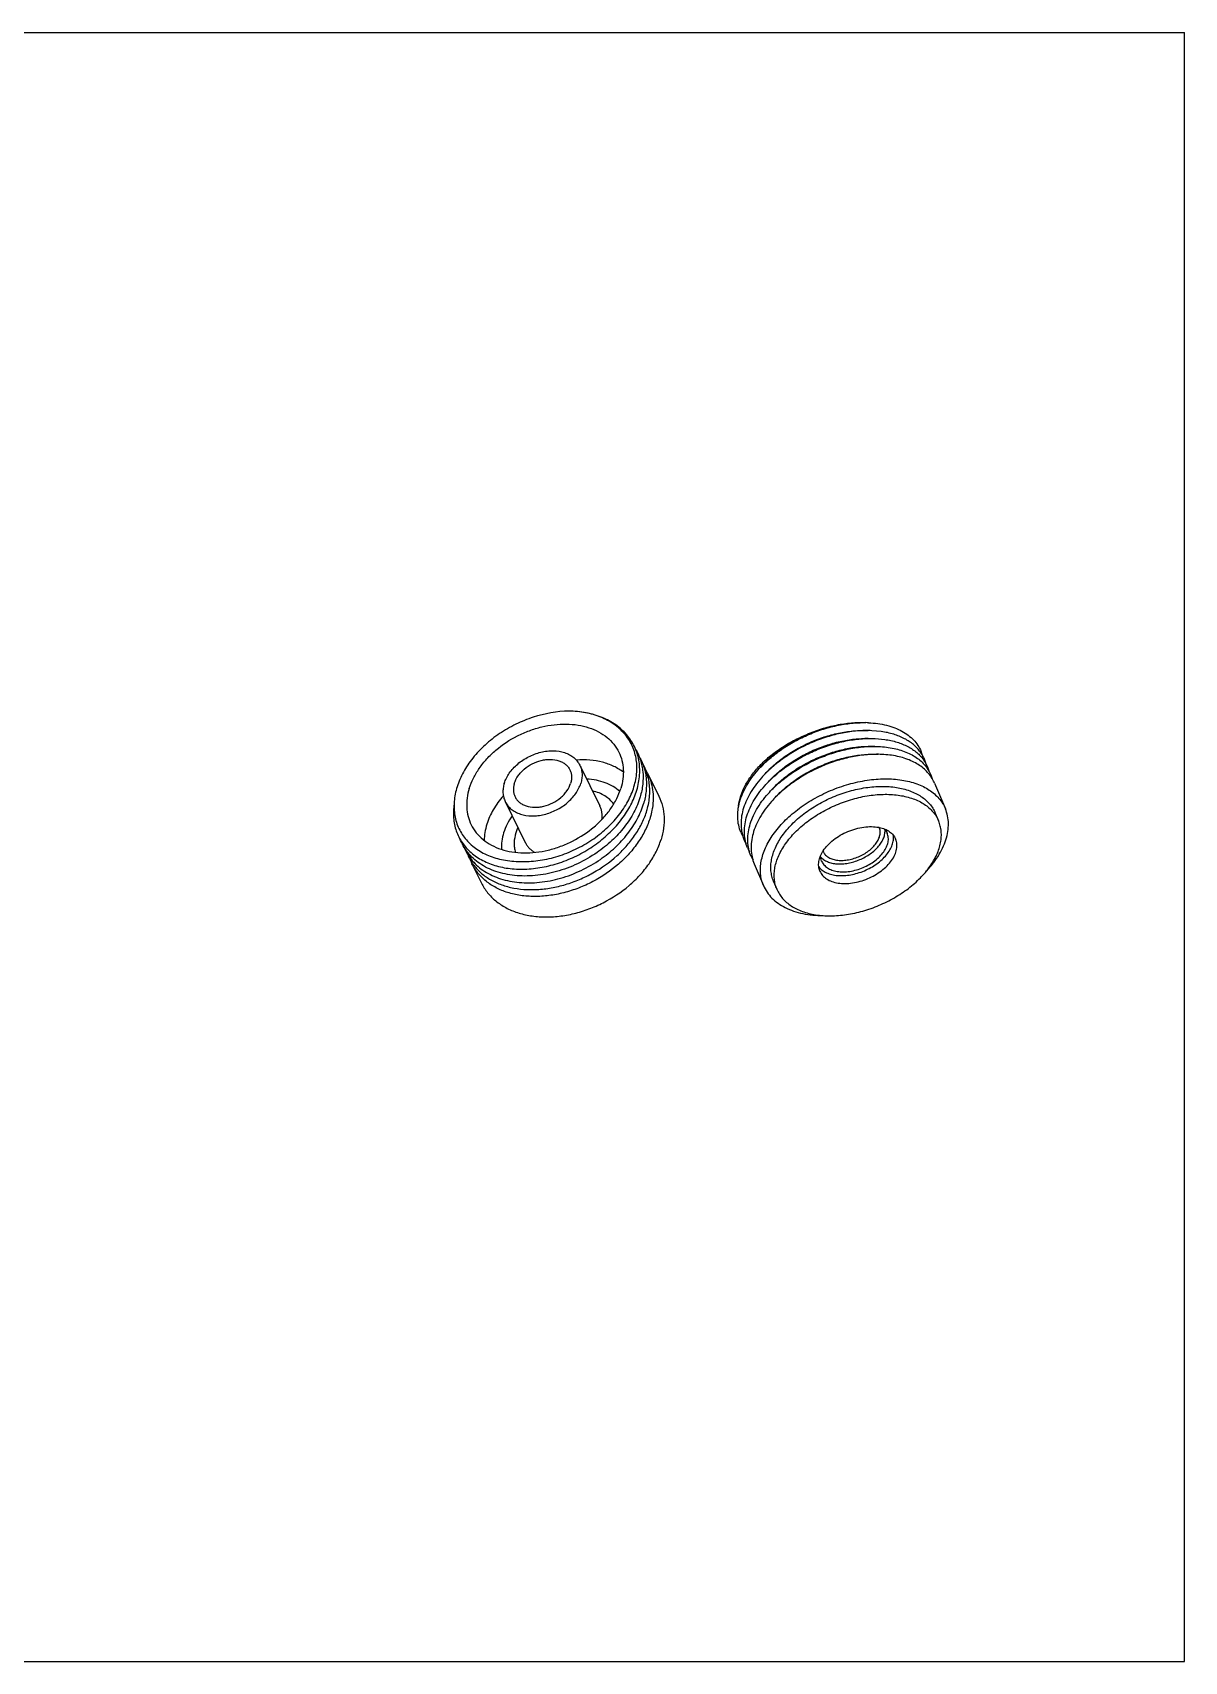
# Model space of a CAD drawing. Header units: millimetres. Extents: x 1074 to 3290, y 957 to 1671.
# Drawn here: x 2411.8 to 2621.8, y 956.6 to 1253.6 of the extents above; entities that cross this region are included whole.
import ezdxf

# ---------------------------------------------------------------- set-up
doc = ezdxf.new("R2010")
doc.units = ezdxf.units.MM
doc.layers.add('02___PRT_ALL_AXES', color=7, linetype='Continuous')

msp = doc.modelspace()

# ---------------------------------------------------------------- linework, layer by layer
at = {"color": 7, "linetype": 'Continuous'}
for p, q in [((2201.84, 1253.61), (2621.84, 1253.61)), ((2621.84, 956.61), (2621.84, 1253.61)), ((2566.58, 1126.16), (2564.86, 1126.32)), ((2565.47, 1124.88), (2567.19, 1124.72)), ((2576.27, 1116.78), (2578.25, 1112.09)), ((2543, 1103.43), (2542.81, 1103.48)), ((2543.42, 1102.04), (2545.1, 1098.07)), ((2201.84, 956.61), (2621.84, 956.61))]:
    msp.add_line(p, q, dxfattribs=at)
for centre, radius, start, end in [((2563.37, 1108.2), 19.59, 87.431, 88.9719), ((2514.62, 1115.51), 9.72, 18.0653, 29.382), ((2567.69, 1119.96), 6.67, 15.8814, 22.9142), ((2568.81, 1117.02), 6.78, 22.9892, 35.854), ((2568.28, 1118.51), 6.68, 16.2907, 22.905), ((2515.24, 1114.27), 9.71, 26.142, 29.9506), ((2569.42, 1115.58), 6.78, 22.9903, 35.8433), ((2568.89, 1117.07), 6.69, 16.1591, 22.9043), ((2569.52, 1115.63), 6.67, 16.1293, 22.9142), ((2547.68, 1110.65), 7.28, 202.9215, 208.9815), ((2548.31, 1109.21), 7.3, 202.9289, 208.9675), ((2548.92, 1107.77), 7.3, 202.9295, 209.104), ((2499.49, 1107.31), 9.08, 201.9011, 214.7474), ((2500.09, 1106.06), 9.07, 200.9681, 206.1369), ((2556.34, 1109.43), 14.79, 203.7287, 205.2967)]:
    msp.add_arc(centre, radius, start, end, dxfattribs=at)
msp.add_ellipse((2564.88, 1097.51), major_axis=(22.27, -9.04), ratio=0.348568, start_param=-2.770823, end_param=-2.730703, dxfattribs=at)
for points, knots in [([(2509.62, 1129.88), (2507.43, 1129.85), (2504.08, 1129.25), (2499.92, 1127.56), (2496.96, 1125.86), (2494.31, 1123.79), (2492.43, 1121.8), (2491.17, 1120.09), (2490.38, 1118.79), (2489.72, 1117.46), (2489.06, 1115.7), (2488.69, 1113.89), (2488.66, 1112.12), (2488.79, 1110.84), (2489.09, 1109.62), (2489.55, 1108.46), (2490.16, 1107.37), (2490.92, 1106.37), (2491.82, 1105.46), (2492.85, 1104.66), (2494.01, 1103.98), (2495.27, 1103.41), (2496.64, 1102.97), (2498.08, 1102.66), (2499.6, 1102.49), (2500.63, 1102.46), (2501.15, 1102.47)], [0, 0, 0, 0, 0.138357, 0.210198, 0.282064, 0.352686, 0.420908, 0.45385, 0.48588, 0.516945, 0.547028, 0.604278, 0.6317, 0.658471, 0.684774, 0.710824, 0.736852, 0.763092, 0.789765, 0.817067, 0.845156, 0.874151, 0.904125, 0.935103, 0.967083, 1, 1, 1, 1]), ([(2501.15, 1102.47), (2502.23, 1102.45), (2504.42, 1102.61), (2507.68, 1103.37), (2510.85, 1104.62), (2513.82, 1106.31), (2516.47, 1108.38), (2518.69, 1110.74), (2520.41, 1113.32), (2521.56, 1116), (2522.01, 1118.29), (2522.03, 1120.06), (2521.88, 1121.33), (2521.58, 1122.55), (2521.11, 1123.71), (2520.5, 1124.8), (2519.74, 1125.8), (2518.85, 1126.71), (2517.46, 1127.8), (2515.42, 1128.89), (2512.63, 1129.68), (2510.64, 1129.87), (2509.62, 1129.88)], [0, 0, 0, 0, 0.067869, 0.1384, 0.210378, 0.282446, 0.353253, 0.421593, 0.486546, 0.547617, 0.604869, 0.63231, 0.659116, 0.685472, 0.711588, 0.737686, 0.763992, 0.790715, 0.818038, 0.874956, 0.935575, 1, 1, 1, 1]), ([(2522, 1115.47), (2522.27, 1116.38), (2522.53, 1117.77), (2522.55, 1119.62), (2522.39, 1120.95), (2522.08, 1122.22), (2521.59, 1123.44), (2520.95, 1124.57), (2520.16, 1125.62), (2519.23, 1126.58), (2518.16, 1127.42), (2516.97, 1128.15), (2515.21, 1128.98), (2512.75, 1129.68), (2510.68, 1129.87), (2509.62, 1129.88)], [0, 0, 0, 0, 0.126413, 0.187101, 0.246437, 0.304806, 0.362656, 0.420465, 0.478714, 0.537858, 0.598297, 0.660356, 0.724276, 0.858051, 1, 1, 1, 1]), ([(2540.56, 1112.61), (2540.64, 1113.23), (2540.93, 1114.51), (2541.73, 1116.37), (2542.91, 1118.22), (2544.41, 1119.99), (2546.21, 1121.67), (2548.28, 1123.2), (2550.54, 1124.55), (2552.16, 1125.3), (2552.98, 1125.64)], [0, 0, 0, 0, 0.099831, 0.207465, 0.323476, 0.447606, 0.578929, 0.716014, 0.857049, 1, 1, 1, 1]), ([(2544.11, 1119.16), (2544.69, 1119.81), (2545.96, 1121.07), (2548.11, 1122.76), (2550.49, 1124.26), (2553.04, 1125.54), (2555.7, 1126.55), (2558.41, 1127.28), (2561.09, 1127.72), (2562.86, 1127.8), (2563.72, 1127.78)], [0, 0, 0, 0, 0.11907, 0.243493, 0.371617, 0.501555, 0.631302, 0.758852, 0.882307, 1, 1, 1, 1]), ([(2544.55, 1119.66), (2545.1, 1120.28), (2546.3, 1121.47), (2548.32, 1123.06), (2550.56, 1124.48), (2552.16, 1125.28), (2552.98, 1125.64)], [0, 0, 0, 0, 0.23748, 0.485571, 0.740983, 1, 1, 1, 1]), ([(2564.86, 1126.32), (2563.99, 1126.36), (2562.18, 1126.32), (2559.44, 1125.93), (2556.67, 1125.22), (2553.93, 1124.22), (2551.29, 1122.93), (2548.84, 1121.41), (2546.62, 1119.68), (2545.31, 1118.38), (2544.72, 1117.71)], [0, 0, 0, 0, 0.11666, 0.239524, 0.366889, 0.496779, 0.627084, 0.755684, 0.880575, 1, 1, 1, 1]), ([(2545.16, 1118.22), (2545.73, 1118.85), (2546.97, 1120.08), (2549.06, 1121.71), (2551.38, 1123.15), (2553.87, 1124.36), (2556.45, 1125.32), (2559.07, 1125.98), (2561.66, 1126.35), (2563.36, 1126.39), (2564.19, 1126.35)], [0, 0, 0, 0, 0.119506, 0.244458, 0.373095, 0.503412, 0.633291, 0.76062, 0.883425, 1, 1, 1, 1]), ([(2552.98, 1125.64), (2553.86, 1126.02), (2555.64, 1126.69), (2558.37, 1127.4), (2561.07, 1127.79), (2562.85, 1127.83), (2563.72, 1127.79)], [0, 0, 0, 0, 0.260098, 0.516173, 0.764026, 1, 1, 1, 1]), ([(2564.25, 1127.77), (2565.36, 1127.72), (2566.99, 1127.5), (2569, 1126.88), (2570.33, 1126.27), (2571.49, 1125.53), (2572.48, 1124.66), (2573.28, 1123.67), (2573.67, 1122.93), (2573.83, 1122.55)], [0, 0, 0, 0, 0.290117, 0.423941, 0.55026, 0.669695, 0.783339, 0.892788, 1, 1, 1, 1]), ([(2573.7, 1122.43), (2573.52, 1122.68), (2573.13, 1123.15), (2572.2, 1124.02), (2570.79, 1124.95), (2568.8, 1125.74), (2567.34, 1126.06), (2566.58, 1126.16)], [0, 0, 0, 0, 0.110154, 0.223282, 0.461448, 0.719693, 1, 1, 1, 1]), ([(2521.79, 1122.91), (2521.97, 1122.6), (2522.3, 1121.96), (2522.68, 1120.95), (2522.96, 1119.9), (2523.17, 1118.43), (2523.15, 1116.51), (2522.83, 1114.99), (2522.61, 1114.23)], [0, 0, 0, 0, 0.11999, 0.240209, 0.361343, 0.484037, 0.735994, 1, 1, 1, 1]), ([(2545.33, 1116.27), (2545.92, 1116.94), (2547.23, 1118.24), (2549.45, 1119.96), (2551.9, 1121.49), (2554.54, 1122.77), (2557.28, 1123.78), (2560.05, 1124.49), (2562.79, 1124.88), (2564.6, 1124.92), (2565.47, 1124.88)], [0, 0, 0, 0, 0.119424, 0.244316, 0.372916, 0.50322, 0.63311, 0.760476, 0.883341, 1, 1, 1, 1]), ([(2545.77, 1116.77), (2546.34, 1117.41), (2547.58, 1118.63), (2549.67, 1120.27), (2551.99, 1121.71), (2554.48, 1122.92), (2557.06, 1123.87), (2559.68, 1124.54), (2562.27, 1124.91), (2563.97, 1124.95), (2564.8, 1124.91)], [0, 0, 0, 0, 0.119506, 0.244456, 0.373092, 0.503409, 0.633287, 0.760615, 0.883419, 1, 1, 1, 1]), ([(2545.94, 1114.83), (2546.53, 1115.5), (2547.84, 1116.79), (2550.06, 1118.52), (2552.51, 1120.05), (2555.15, 1121.33), (2557.89, 1122.34), (2560.66, 1123.05), (2563.4, 1123.43), (2565.21, 1123.48), (2566.08, 1123.44)], [0, 0, 0, 0, 0.119425, 0.244317, 0.372917, 0.503222, 0.633113, 0.760478, 0.883342, 1, 1, 1, 1]), ([(2546.38, 1115.33), (2546.95, 1115.97), (2548.19, 1117.19), (2550.28, 1118.82), (2552.6, 1120.26), (2555.09, 1121.48), (2557.67, 1122.43), (2560.29, 1123.1), (2562.88, 1123.46), (2564.58, 1123.5), (2565.41, 1123.47)], [0, 0, 0, 0, 0.119506, 0.244457, 0.373094, 0.503412, 0.633291, 0.76062, 0.883425, 1, 1, 1, 1]), ([(2566.08, 1123.44), (2567.03, 1123.39), (2568.84, 1123.18), (2570.97, 1122.52), (2572.44, 1121.77), (2573.41, 1121.13), (2574.24, 1120.39), (2574.71, 1119.83), (2574.92, 1119.55)], [0, 0, 0, 0, 0.285274, 0.545398, 0.666428, 0.781944, 0.892763, 1, 1, 1, 1]), ([(2567.19, 1124.72), (2567.95, 1124.61), (2569.41, 1124.3), (2571.4, 1123.51), (2572.81, 1122.58), (2573.74, 1121.71), (2574.13, 1121.24), (2574.31, 1120.99)], [0, 0, 0, 0, 0.28031, 0.538556, 0.776719, 0.889847, 1, 1, 1, 1]), ([(2519.57, 1118.73), (2519.02, 1119.16), (2517.79, 1119.9), (2515.71, 1120.64), (2513.41, 1121.02), (2511.81, 1121.02), (2511, 1120.97)], [0, 0, 0, 0, 0.229188, 0.47185, 0.729049, 1, 1, 1, 1]), ([(2522.49, 1121.51), (2522.66, 1121.2), (2522.97, 1120.57), (2523.34, 1119.57), (2523.59, 1118.54), (2523.79, 1117.1), (2523.75, 1115.21), (2523.44, 1113.73), (2523.22, 1112.99)], [0, 0, 0, 0, 0.11987, 0.240067, 0.361241, 0.484005, 0.736083, 1, 1, 1, 1]), ([(2566.69, 1121.99), (2565.82, 1122.03), (2564.01, 1121.99), (2561.27, 1121.6), (2558.5, 1120.9), (2555.76, 1119.89), (2553.12, 1118.6), (2550.67, 1117.08), (2548.45, 1115.35), (2547.14, 1114.06), (2546.55, 1113.38)], [0, 0, 0, 0, 0.116658, 0.239522, 0.366887, 0.496778, 0.627083, 0.755683, 0.880575, 1, 1, 1, 1]), ([(2546.99, 1113.89), (2547.56, 1114.52), (2548.8, 1115.75), (2550.89, 1117.38), (2553.21, 1118.82), (2555.7, 1120.03), (2558.28, 1120.99), (2560.9, 1121.65), (2563.49, 1122.02), (2565.19, 1122.06), (2566.02, 1122.02)], [0, 0, 0, 0, 0.119506, 0.244457, 0.373094, 0.503412, 0.633291, 0.76062, 0.883425, 1, 1, 1, 1]), ([(2575.53, 1118.1), (2575.32, 1118.39), (2574.85, 1118.95), (2574.02, 1119.68), (2573.05, 1120.33), (2571.58, 1121.08), (2569.45, 1121.74), (2567.64, 1121.95), (2566.69, 1121.99)], [0, 0, 0, 0, 0.107237, 0.218056, 0.333572, 0.454602, 0.714726, 1, 1, 1, 1]), ([(2574.44, 1121.11), (2574.39, 1121.23), (2574.18, 1121.69), (2573.92, 1122.12), (2573.7, 1122.43)], [0, 0, 0, 0, 0.248848, 1, 1, 1, 1]), ([(2518.89, 1115.26), (2518.52, 1115.59), (2517.67, 1116.2), (2516.23, 1116.88), (2514.61, 1117.32), (2513.47, 1117.45), (2512.88, 1117.48)], [0, 0, 0, 0, 0.231584, 0.474576, 0.730642, 1, 1, 1, 1]), ([(2524.23, 1113.51), (2524.29, 1113.94), (2524.38, 1114.8), (2524.36, 1116.08), (2524.2, 1117.33), (2523.99, 1118.13), (2523.86, 1118.52)], [0, 0, 0, 0, 0.258233, 0.510107, 0.756881, 1, 1, 1, 1]), ([(2523.96, 1118.55), (2524.19, 1118.08), (2524.58, 1117.1), (2524.92, 1115.54), (2525.02, 1113.91), (2524.92, 1112.81), (2524.84, 1112.26)], [0, 0, 0, 0, 0.243084, 0.489088, 0.74066, 1, 1, 1, 1]), ([(2540.98, 1107.81), (2540.8, 1108.22), (2540.53, 1109.09), (2540.36, 1110.46), (2540.42, 1111.88), (2540.72, 1113.35), (2541.25, 1114.83), (2542.27, 1116.85), (2543.32, 1118.27), (2544.11, 1119.16)], [0, 0, 0, 0, 0.107971, 0.218103, 0.332287, 0.452048, 0.578408, 0.711913, 1, 1, 1, 1]), ([(2544.72, 1117.71), (2544.31, 1117.26), (2543.56, 1116.33), (2542.6, 1114.87), (2541.86, 1113.39), (2541.33, 1111.9), (2541.03, 1110.44), (2540.97, 1109.01), (2541.14, 1107.65), (2541.41, 1106.78), (2541.59, 1106.37)], [0, 0, 0, 0, 0.147653, 0.288352, 0.421808, 0.548121, 0.667837, 0.781979, 0.892067, 1, 1, 1, 1]), ([(2576.27, 1116.78), (2576.22, 1116.9), (2576.01, 1117.36), (2575.75, 1117.79), (2575.53, 1118.1)], [0, 0, 0, 0, 0.248838, 1, 1, 1, 1]), ([(2488.69, 1112.96), (2488.63, 1112.54), (2488.54, 1111.69), (2488.56, 1110.43), (2488.74, 1109.21), (2489.06, 1108.04), (2489.53, 1106.93), (2490.15, 1105.89), (2490.9, 1104.93), (2491.78, 1104.06), (2492.79, 1103.3), (2494.3, 1102.4), (2496.47, 1101.56), (2499.33, 1101.05), (2502.4, 1101.03), (2505.58, 1101.51), (2508.76, 1102.45), (2511.82, 1103.84), (2514.66, 1105.63), (2517.19, 1107.75), (2519.32, 1110.14), (2520.96, 1112.71), (2521.72, 1114.55), (2522, 1115.47)], [0, 0, 0, 0, 0.027566, 0.054393, 0.080637, 0.106477, 0.132121, 0.157785, 0.183686, 0.210025, 0.236981, 0.264697, 0.322732, 0.384635, 0.450262, 0.519026, 0.59001, 0.662098, 0.734085, 0.804784, 0.873144, 0.938361, 1, 1, 1, 1]), ([(2497.67, 1114.43), (2496.98, 1113.66), (2495.78, 1112.03), (2494.94, 1110.18), (2494.65, 1109.26)], [0, 0, 0, 0, 0.517357, 1, 1, 1, 1]), ([(2517.8, 1112.94), (2517.58, 1113.23), (2517.08, 1113.78), (2516.17, 1114.46), (2515.12, 1115), (2514.35, 1115.24), (2513.95, 1115.34)], [0, 0, 0, 0, 0.235506, 0.478898, 0.733149, 1, 1, 1, 1]), ([(2522.61, 1114.23), (2522.32, 1113.27), (2521.51, 1111.34), (2519.75, 1108.66), (2517.48, 1106.19), (2515.7, 1104.76), (2514.75, 1104.1)], [0, 0, 0, 0, 0.231322, 0.476617, 0.73398, 1, 1, 1, 1]), ([(2542.2, 1104.93), (2542.02, 1105.34), (2541.75, 1106.2), (2541.58, 1107.57), (2541.64, 1109), (2541.94, 1110.46), (2542.47, 1111.94), (2543.21, 1113.42), (2544.17, 1114.89), (2544.92, 1115.81), (2545.33, 1116.27)], [0, 0, 0, 0, 0.107933, 0.21802, 0.332161, 0.451877, 0.578191, 0.711649, 0.852347, 1, 1, 1, 1]), ([(2542.81, 1103.48), (2542.63, 1103.89), (2542.36, 1104.76), (2542.19, 1106.13), (2542.25, 1107.55), (2542.55, 1109.02), (2543.08, 1110.5), (2544.1, 1112.53), (2545.15, 1113.94), (2545.94, 1114.83)], [0, 0, 0, 0, 0.107971, 0.218103, 0.332287, 0.452048, 0.578408, 0.711914, 1, 1, 1, 1]), ([(2492.03, 1102.14), (2492.4, 1101.59), (2493.29, 1100.57), (2494.93, 1099.32), (2496.85, 1098.35), (2499.81, 1097.44), (2503.08, 1097.22), (2506.43, 1097.61), (2509.02, 1098.22), (2511.58, 1099.15), (2514.83, 1100.75), (2517.79, 1102.85), (2520.27, 1105.37), (2521.81, 1107.39), (2523.03, 1109.51), (2523.61, 1111), (2523.83, 1111.74)], [0, 0, 0, 0, 0.050199, 0.102144, 0.15657, 0.213914, 0.337292, 0.403102, 0.470889, 0.539984, 0.609644, 0.747374, 0.81422, 0.878847, 0.94084, 1, 1, 1, 1]), ([(2499.26, 1110.8), (2498.92, 1110.31), (2498.32, 1109.32), (2497.88, 1108.24), (2497.72, 1107.7)], [0, 0, 0, 0, 0.512813, 1, 1, 1, 1]), ([(2515.64, 1110.16), (2515.67, 1110.38), (2515.7, 1110.8), (2515.65, 1111.43), (2515.51, 1112.03), (2515.36, 1112.41), (2515.27, 1112.59)], [0, 0, 0, 0, 0.258793, 0.510226, 0.756472, 1, 1, 1, 1]), ([(2515.36, 1102.86), (2516.31, 1103.52), (2518.09, 1104.95), (2520.36, 1107.42), (2522.12, 1110.1), (2522.93, 1112.02), (2523.22, 1112.99)], [0, 0, 0, 0, 0.266023, 0.523386, 0.768678, 1, 1, 1, 1]), ([(2523.83, 1111.74), (2523.87, 1111.89), (2524.03, 1112.47), (2524.16, 1113.06), (2524.23, 1113.51)], [0, 0, 0, 0, 0.25359, 1, 1, 1, 1]), ([(2524.84, 1112.26), (2524.81, 1112.12), (2524.71, 1111.52), (2524.57, 1110.94), (2524.44, 1110.5)], [0, 0, 0, 0, 0.246568, 1, 1, 1, 1]), ([(2546.55, 1113.38), (2545.76, 1112.49), (2544.71, 1111.08), (2543.69, 1109.06), (2543.16, 1107.58), (2542.86, 1106.11), (2542.8, 1104.68), (2542.97, 1103.32), (2543.24, 1102.45), (2543.42, 1102.04)], [0, 0, 0, 0, 0.288086, 0.421592, 0.547952, 0.667713, 0.781897, 0.892029, 1, 1, 1, 1]), ([(2524.44, 1110.5), (2524.21, 1109.72), (2523.59, 1108.17), (2522.3, 1105.96), (2520.65, 1103.87), (2518.01, 1101.28), (2514.86, 1099.15), (2511.41, 1097.58), (2508.73, 1096.73), (2506.03, 1096.2), (2503.37, 1096.03), (2500.83, 1096.21), (2498.47, 1096.74), (2496.33, 1097.61), (2494.78, 1098.62), (2493.72, 1099.57), (2493.03, 1100.34), (2492.43, 1101.17), (2492.1, 1101.76), (2491.95, 1102.07)], [0, 0, 0, 0, 0.059721, 0.122418, 0.187857, 0.25556, 0.3948, 0.464962, 0.534285, 0.601974, 0.667336, 0.729844, 0.789197, 0.845378, 0.89871, 0.924541, 0.949943, 0.975047, 1, 1, 1, 1]), ([(2494.65, 1109.26), (2494.5, 1108.77), (2494.27, 1107.78), (2494.18, 1106.78), (2494.18, 1106.28)], [0, 0, 0, 0, 0.509937, 1, 1, 1, 1]), ([(2500.31, 1108.65), (2500.28, 1108.57), (2500.14, 1108.26), (2500.03, 1107.94), (2499.95, 1107.7)], [0, 0, 0, 0, 0.253902, 1, 1, 1, 1]), ([(2514.75, 1104.1), (2513.62, 1103.33), (2511.24, 1101.96), (2507.43, 1100.54), (2504.15, 1099.91), (2501.58, 1099.79), (2499.16, 1099.91), (2496.86, 1100.39), (2494.78, 1101.24), (2493.4, 1102.04), (2492.19, 1102.99), (2491.16, 1104.08), (2490.33, 1105.31), (2489.92, 1106.2), (2489.75, 1106.66)], [0, 0, 0, 0, 0.143815, 0.286692, 0.425166, 0.491888, 0.556505, 0.678598, 0.736228, 0.791699, 0.84532, 0.897531, 0.948882, 1, 1, 1, 1]), ([(2490.5, 1105.06), (2490.68, 1104.62), (2491.12, 1103.76), (2491.99, 1102.58), (2493.04, 1101.53), (2494.27, 1100.63), (2495.66, 1099.87), (2497.73, 1099.07), (2500.02, 1098.64), (2502.4, 1098.55), (2504.94, 1098.69), (2508.16, 1099.33), (2511.91, 1100.75), (2514.25, 1102.1), (2515.36, 1102.86)], [0, 0, 0, 0, 0.050961, 0.102305, 0.154623, 0.208424, 0.264111, 0.321957, 0.444379, 0.509068, 0.575796, 0.714101, 0.85662, 1, 1, 1, 1]), ([(2497.72, 1107.7), (2497.56, 1107.21), (2497.34, 1106.21), (2497.31, 1105.18), (2497.35, 1104.69)], [0, 0, 0, 0, 0.511848, 1, 1, 1, 1]), ([(2499.95, 1107.7), (2499.77, 1107.11), (2499.6, 1106.2), (2499.66, 1105), (2499.77, 1104.43), (2499.85, 1104.15)], [0, 0, 0, 0, 0.515023, 0.760417, 1, 1, 1, 1]), ([(2501.67, 1105.92), (2501.76, 1105.74), (2501.97, 1105.38), (2502.36, 1104.9), (2502.83, 1104.48), (2503.19, 1104.24), (2503.37, 1104.13)], [0, 0, 0, 0, 0.24348, 0.489698, 0.741168, 1, 1, 1, 1])]:
    msp.add_open_spline(points, degree=3, knots=knots, dxfattribs=at)
at = {"layer": '02___PRT_ALL_AXES', "color": 7, "linetype": 'Continuous'}
for p, q in [((2511.61, 1120.05), (2515.27, 1112.59)), ((2523.96, 1118.55), (2526, 1114.39)), ((2576.27, 1116.78), (2578.25, 1112.09)), ((2498.01, 1113.38), (2501.67, 1105.92)), ((2576.41, 1111.31), (2577.02, 1109.87)), ((2491.95, 1102.07), (2493.68, 1098.53)), ((2543.42, 1102.04), (2545.1, 1098.07)), ((2546.94, 1098.85), (2547.55, 1097.41))]:
    msp.add_line(p, q, dxfattribs=at)
for centre, start, end in [((2564.88, 1102.27), 78.3425, 79.0999), ((2561.46, 1100.83), 146.7368, 147.4942)]:
    msp.add_arc(centre, 6.55, start, end, dxfattribs=at)
for points, knots in [([(2491.45, 1115.78), (2491.65, 1116.42), (2492.17, 1117.7), (2493.26, 1119.51), (2494.64, 1121.23), (2496.86, 1123.36), (2499.51, 1125.1), (2502.39, 1126.36), (2504.64, 1127.06), (2506.91, 1127.46), (2509.13, 1127.58), (2511.27, 1127.4), (2513.25, 1126.93), (2515.04, 1126.18), (2516.59, 1125.16), (2517.85, 1123.9), (2518.48, 1122.91), (2518.73, 1122.39)], [0, 0, 0, 0, 0.058982, 0.121036, 0.185929, 0.253184, 0.391814, 0.461819, 0.531087, 0.598824, 0.664344, 0.727123, 0.786861, 0.843538, 0.897466, 0.949301, 1, 1, 1, 1]), ([(2497.83, 1116.72), (2498.04, 1117.38), (2498.53, 1118.34), (2499.44, 1119.47), (2500.57, 1120.54), (2502.23, 1121.64), (2504.1, 1122.34), (2505.64, 1122.62), (2507.1, 1122.69), (2508.51, 1122.49), (2509.74, 1121.97), (2510.53, 1121.45), (2511.16, 1120.81), (2511.48, 1120.31), (2511.61, 1120.05)], [0, 0, 0, 0, 0.120791, 0.185744, 0.253062, 0.391822, 0.530991, 0.598792, 0.664374, 0.78666, 0.843391, 0.89737, 0.949254, 1, 1, 1, 1]), ([(2499.67, 1116.72), (2499.82, 1117.2), (2500.19, 1117.91), (2500.86, 1118.74), (2501.69, 1119.53), (2502.91, 1120.34), (2504.29, 1120.85), (2505.42, 1121.06), (2506.5, 1121.12), (2507.53, 1120.96), (2508.44, 1120.58), (2509.02, 1120.2), (2509.48, 1119.73), (2509.72, 1119.36), (2509.81, 1119.17)], [0, 0, 0, 0, 0.120791, 0.185744, 0.253061, 0.391821, 0.53099, 0.598791, 0.664373, 0.78666, 0.843391, 0.89737, 0.949254, 1, 1, 1, 1]), ([(2511.61, 1120.05), (2511.73, 1119.81), (2511.92, 1119.29), (2512.04, 1118.45), (2512, 1117.58), (2511.87, 1117), (2511.79, 1116.72)], [0, 0, 0, 0, 0.239084, 0.482916, 0.735575, 1, 1, 1, 1]), ([(2518.73, 1122.39), (2518.97, 1121.91), (2519.35, 1120.88), (2519.59, 1119.22), (2519.52, 1117.5), (2519.26, 1116.35), (2519.08, 1115.78)], [0, 0, 0, 0, 0.239084, 0.482918, 0.73557, 1, 1, 1, 1]), ([(2509.81, 1119.17), (2509.9, 1118.99), (2510.04, 1118.61), (2510.13, 1118), (2510.1, 1117.35), (2510.01, 1116.93), (2509.94, 1116.72)], [0, 0, 0, 0, 0.239087, 0.482911, 0.735584, 1, 1, 1, 1]), ([(2545.1, 1098.07), (2544.95, 1098.41), (2544.72, 1099.12), (2544.54, 1100.23), (2544.52, 1101.38), (2544.67, 1102.57), (2544.98, 1103.79), (2545.63, 1105.46), (2546.85, 1107.53), (2548.84, 1109.86), (2551.3, 1112.01), (2554.15, 1113.9), (2557.29, 1115.45), (2560.59, 1116.62), (2563.93, 1117.35), (2567.19, 1117.62), (2570.24, 1117.42), (2572.59, 1116.85), (2574.24, 1116.15), (2575.32, 1115.53), (2576.28, 1114.81), (2577.1, 1113.99), (2577.77, 1113.09), (2578.11, 1112.43), (2578.25, 1112.09)], [0, 0, 0, 0, 0.023692, 0.04774, 0.07247, 0.098159, 0.12502, 0.153195, 0.213671, 0.279614, 0.350234, 0.424234, 0.5, 0.575766, 0.649766, 0.720386, 0.786329, 0.846805, 0.87498, 0.901841, 0.92753, 0.95226, 0.976308, 1, 1, 1, 1]), ([(2491.45, 1115.78), (2491.27, 1115.21), (2491.02, 1114.07), (2490.94, 1112.34), (2491.18, 1110.69), (2491.56, 1109.66), (2491.8, 1109.18)], [0, 0, 0, 0, 0.26443, 0.517082, 0.760916, 1, 1, 1, 1]), ([(2491.8, 1109.18), (2492.05, 1108.66), (2492.68, 1107.67), (2493.95, 1106.41), (2495.49, 1105.39), (2497.28, 1104.63), (2499.27, 1104.16), (2501.4, 1103.99), (2503.62, 1104.1), (2505.89, 1104.51), (2508.14, 1105.2), (2511.03, 1106.47), (2513.67, 1108.21), (2515.89, 1110.34), (2517.28, 1112.06), (2518.36, 1113.87), (2518.88, 1115.15), (2519.08, 1115.78)], [0, 0, 0, 0, 0.050699, 0.102534, 0.156462, 0.213139, 0.272877, 0.335656, 0.401176, 0.468913, 0.538181, 0.608186, 0.746816, 0.814071, 0.878964, 0.941018, 1, 1, 1, 1]), ([(2497.83, 1116.72), (2497.74, 1116.43), (2497.61, 1115.85), (2497.57, 1114.98), (2497.7, 1114.15), (2497.89, 1113.62), (2498.01, 1113.38)], [0, 0, 0, 0, 0.264425, 0.517084, 0.760916, 1, 1, 1, 1]), ([(2498.01, 1113.38), (2498.14, 1113.12), (2498.45, 1112.62), (2499.09, 1111.98), (2499.87, 1111.47), (2501.11, 1110.95), (2502.52, 1110.74), (2503.98, 1110.82), (2505.52, 1111.1), (2507.39, 1111.79), (2509.05, 1112.89), (2510.17, 1113.97), (2511.08, 1115.09), (2511.58, 1116.06), (2511.79, 1116.72)], [0, 0, 0, 0, 0.050746, 0.10263, 0.156609, 0.21334, 0.335626, 0.401208, 0.469009, 0.608178, 0.746938, 0.814256, 0.879209, 1, 1, 1, 1]), ([(2499.67, 1116.72), (2499.61, 1116.5), (2499.51, 1116.08), (2499.48, 1115.44), (2499.57, 1114.82), (2499.72, 1114.44), (2499.8, 1114.26)], [0, 0, 0, 0, 0.264416, 0.517089, 0.760913, 1, 1, 1, 1]), ([(2499.8, 1114.26), (2499.9, 1114.07), (2500.13, 1113.7), (2500.6, 1113.23), (2501.18, 1112.85), (2502.08, 1112.47), (2503.12, 1112.32), (2504.2, 1112.38), (2505.33, 1112.58), (2506.71, 1113.09), (2507.93, 1113.9), (2508.76, 1114.69), (2509.43, 1115.52), (2509.79, 1116.23), (2509.94, 1116.72)], [0, 0, 0, 0, 0.050746, 0.10263, 0.156609, 0.21334, 0.335627, 0.401209, 0.46901, 0.608179, 0.746939, 0.814256, 0.879209, 1, 1, 1, 1]), ([(2526, 1114.39), (2526.29, 1113.81), (2526.74, 1112.57), (2527.03, 1110.59), (2526.94, 1108.52), (2526.63, 1107.14), (2526.42, 1106.46)], [0, 0, 0, 0, 0.239084, 0.482917, 0.735571, 1, 1, 1, 1]), ([(2546.94, 1098.85), (2546.81, 1099.15), (2546.6, 1099.78), (2546.44, 1100.77), (2546.42, 1101.79), (2546.56, 1102.85), (2546.84, 1103.93), (2547.41, 1105.41), (2548.5, 1107.26), (2550.26, 1109.33), (2552.45, 1111.24), (2554.99, 1112.92), (2557.78, 1114.3), (2560.71, 1115.34), (2563.68, 1115.99), (2566.58, 1116.23), (2569.29, 1116.05), (2571.37, 1115.54), (2572.84, 1114.92), (2573.81, 1114.37), (2574.66, 1113.73), (2575.39, 1113), (2575.98, 1112.2), (2576.28, 1111.61), (2576.41, 1111.31)], [0, 0, 0, 0, 0.023691, 0.04774, 0.07247, 0.098159, 0.12502, 0.153195, 0.213671, 0.279614, 0.350234, 0.424234, 0.5, 0.575766, 0.649766, 0.720386, 0.786329, 0.846805, 0.87498, 0.901841, 0.92753, 0.95226, 0.976309, 1, 1, 1, 1]), ([(2547.55, 1097.41), (2547.42, 1097.71), (2547.21, 1098.34), (2547.05, 1099.32), (2547.03, 1100.35), (2547.17, 1101.41), (2547.45, 1102.49), (2548.02, 1103.97), (2549.11, 1105.82), (2550.87, 1107.89), (2553.06, 1109.8), (2555.6, 1111.48), (2558.39, 1112.86), (2561.32, 1113.89), (2564.29, 1114.55), (2567.19, 1114.79), (2569.9, 1114.61), (2571.98, 1114.1), (2573.45, 1113.48), (2574.42, 1112.93), (2575.27, 1112.29), (2576, 1111.56), (2576.59, 1110.76), (2576.9, 1110.17), (2577.02, 1109.87)], [0, 0, 0, 0, 0.023691, 0.04774, 0.07247, 0.098159, 0.12502, 0.153195, 0.213671, 0.279614, 0.350234, 0.424234, 0.5, 0.575766, 0.649766, 0.720386, 0.786329, 0.846805, 0.87498, 0.901841, 0.92753, 0.95226, 0.976309, 1, 1, 1, 1]), ([(2574.58, 1100.48), (2575.02, 1100.94), (2575.86, 1101.88), (2576.93, 1103.36), (2577.78, 1104.88), (2578.39, 1106.4), (2578.75, 1107.91), (2578.86, 1109.38), (2578.71, 1110.78), (2578.43, 1111.67), (2578.25, 1112.09)], [0, 0, 0, 0, 0.149546, 0.291745, 0.426167, 0.552808, 0.672166, 0.785305, 0.893868, 1, 1, 1, 1]), ([(2547.55, 1097.41), (2547.67, 1097.11), (2547.98, 1096.52), (2548.57, 1095.72), (2549.3, 1094.99), (2550.15, 1094.35), (2551.12, 1093.8), (2552.59, 1093.18), (2554.67, 1092.67), (2557.38, 1092.49), (2560.28, 1092.73), (2563.25, 1093.38), (2566.18, 1094.42), (2568.97, 1095.8), (2571.51, 1097.48), (2573.7, 1099.39), (2575.46, 1101.46), (2576.55, 1103.31), (2577.12, 1104.79), (2577.4, 1105.87), (2577.54, 1106.93), (2577.52, 1107.96), (2577.36, 1108.94), (2577.15, 1109.57), (2577.02, 1109.87)], [0, 0, 0, 0, 0.023691, 0.04774, 0.07247, 0.098159, 0.12502, 0.153195, 0.213671, 0.279614, 0.350234, 0.424234, 0.5, 0.575766, 0.649766, 0.720386, 0.786329, 0.846805, 0.87498, 0.901841, 0.92753, 0.95226, 0.976309, 1, 1, 1, 1]), ([(2555.5, 1103.32), (2555.66, 1103.13), (2556.04, 1102.79), (2556.75, 1102.41), (2557.57, 1102.15), (2558.5, 1102.02), (2559.5, 1102.02), (2560.54, 1102.15), (2561.6, 1102.41), (2562.65, 1102.79), (2563.64, 1103.27), (2564.57, 1103.85), (2565.39, 1104.51), (2566.08, 1105.22), (2566.64, 1105.98), (2567.03, 1106.75), (2567.24, 1107.53), (2567.27, 1108.04), (2567.24, 1108.28)], [0, 0, 0, 0, 0.048445, 0.100675, 0.157495, 0.21906, 0.284995, 0.354528, 0.426606, 0.5, 0.573394, 0.645472, 0.715005, 0.78094, 0.842505, 0.899325, 0.951555, 1, 1, 1, 1]), ([(2555.94, 1104.34), (2556.03, 1104.13), (2556.29, 1103.73), (2556.85, 1103.25), (2557.58, 1102.91), (2558.42, 1102.7), (2559.37, 1102.64), (2560.37, 1102.73), (2561.4, 1102.95), (2562.42, 1103.31), (2563.39, 1103.79), (2564.27, 1104.37), (2565.03, 1105.04), (2565.65, 1105.76), (2566.09, 1106.51), (2566.35, 1107.26), (2566.4, 1108), (2566.29, 1108.47), (2566.21, 1108.68)], [0, 0, 0, 0, 0.04763, 0.098009, 0.153049, 0.213607, 0.279604, 0.350248, 0.424248, 0.5, 0.575752, 0.649752, 0.720396, 0.786393, 0.846951, 0.901991, 0.95237, 1, 1, 1, 1]), ([(2555.99, 1104.42), (2556.23, 1104.79), (2556.8, 1105.5), (2557.86, 1106.45), (2559.09, 1107.28), (2560.46, 1107.96), (2561.9, 1108.47), (2563.35, 1108.77), (2564.77, 1108.87), (2565.68, 1108.78), (2566.11, 1108.7)], [0, 0, 0, 0, 0.11426, 0.237393, 0.366997, 0.5, 0.633003, 0.762607, 0.88574, 1, 1, 1, 1]), ([(2566.2, 1108.68), (2566.55, 1108.61), (2567.21, 1108.42), (2568.08, 1107.95), (2568.77, 1107.33), (2569.08, 1106.82), (2569.19, 1106.56)], [0, 0, 0, 0, 0.280803, 0.537465, 0.774369, 1, 1, 1, 1]), ([(2567.12, 1108.42), (2567.23, 1108.3), (2567.44, 1108.05), (2567.6, 1107.76), (2567.66, 1107.61)], [0, 0, 0, 0, 0.505504, 1, 1, 1, 1]), ([(2493.68, 1098.53), (2493.99, 1097.91), (2494.74, 1096.72), (2496.26, 1095.21), (2498.11, 1093.98), (2500.26, 1093.08), (2502.64, 1092.52), (2505.2, 1092.3), (2507.87, 1092.44), (2510.59, 1092.94), (2513.29, 1093.76), (2516.75, 1095.28), (2519.92, 1097.37), (2522.59, 1099.92), (2524.25, 1101.99), (2525.56, 1104.16), (2526.18, 1105.69), (2526.42, 1106.46)], [0, 0, 0, 0, 0.050699, 0.102534, 0.156462, 0.21314, 0.272878, 0.335657, 0.401177, 0.468914, 0.538182, 0.608187, 0.746817, 0.814072, 0.878964, 0.941018, 1, 1, 1, 1]), ([(2555.17, 1101.48), (2555.35, 1101.26), (2555.78, 1100.84), (2556.59, 1100.37), (2557.55, 1100.05), (2558.63, 1099.89), (2559.8, 1099.88), (2561.03, 1100.03), (2562.27, 1100.32), (2563.5, 1100.77), (2564.67, 1101.34), (2565.75, 1102.02), (2566.71, 1102.8), (2567.52, 1103.65), (2568.15, 1104.54), (2568.59, 1105.45), (2568.82, 1106.36), (2568.83, 1106.96), (2568.79, 1107.24)], [0, 0, 0, 0, 0.048236, 0.100179, 0.156762, 0.218215, 0.284188, 0.353899, 0.426263, 0.5, 0.573737, 0.646101, 0.715812, 0.781785, 0.843238, 0.899821, 0.951764, 1, 1, 1, 1]), ([(2555.38, 1100.72), (2555.44, 1100.58), (2555.58, 1100.3), (2555.96, 1099.79), (2556.6, 1099.24), (2557.57, 1098.78), (2558.71, 1098.5), (2559.99, 1098.41), (2561.35, 1098.53), (2562.74, 1098.83), (2564.11, 1099.32), (2565.42, 1099.97), (2566.61, 1100.75), (2567.63, 1101.65), (2568.46, 1102.62), (2569.06, 1103.63), (2569.4, 1104.66), (2569.45, 1105.5), (2569.35, 1106.13), (2569.25, 1106.42), (2569.19, 1106.56)], [0, 0, 0, 0, 0.023698, 0.047761, 0.098079, 0.153045, 0.213547, 0.279519, 0.350169, 0.424201, 0.5, 0.575799, 0.649831, 0.720481, 0.786453, 0.846955, 0.901921, 0.952239, 0.976302, 1, 1, 1, 1]), ([(2555.69, 1102.55), (2555.74, 1102.43), (2555.86, 1102.19), (2556.19, 1101.75), (2556.75, 1101.27), (2557.59, 1100.87), (2558.58, 1100.63), (2559.68, 1100.55), (2560.86, 1100.65), (2562.07, 1100.92), (2563.26, 1101.34), (2564.39, 1101.9), (2565.42, 1102.58), (2566.31, 1103.36), (2567.03, 1104.2), (2567.54, 1105.08), (2567.84, 1105.96), (2567.89, 1106.69), (2567.8, 1107.24), (2567.71, 1107.49), (2567.66, 1107.61)], [0, 0, 0, 0, 0.023697, 0.047761, 0.098079, 0.153045, 0.213547, 0.279519, 0.350169, 0.424201, 0.5, 0.575799, 0.649831, 0.720481, 0.786453, 0.846955, 0.901921, 0.952239, 0.976303, 1, 1, 1, 1]), ([(2555.38, 1100.72), (2555.27, 1100.98), (2555.12, 1101.56), (2555.15, 1102.48), (2555.43, 1103.44), (2555.75, 1104.05), (2555.94, 1104.35)], [0, 0, 0, 0, 0.225631, 0.462535, 0.719197, 1, 1, 1, 1]), ([(2555.69, 1102.55), (2555.63, 1102.7), (2555.53, 1103.01), (2555.49, 1103.34), (2555.49, 1103.5)], [0, 0, 0, 0, 0.494496, 1, 1, 1, 1]), ([(2545.1, 1098.07), (2545.27, 1097.65), (2545.72, 1096.84), (2546.62, 1095.75), (2547.75, 1094.8), (2549.08, 1094.01), (2550.6, 1093.39), (2552.28, 1092.94), (2554.09, 1092.67), (2555.35, 1092.62), (2555.99, 1092.62)], [0, 0, 0, 0, 0.106132, 0.214695, 0.327834, 0.447192, 0.573833, 0.708255, 0.850454, 1, 1, 1, 1])]:
    msp.add_open_spline(points, degree=3, knots=knots, dxfattribs=at)

doc.saveas('drawing.dxf')
